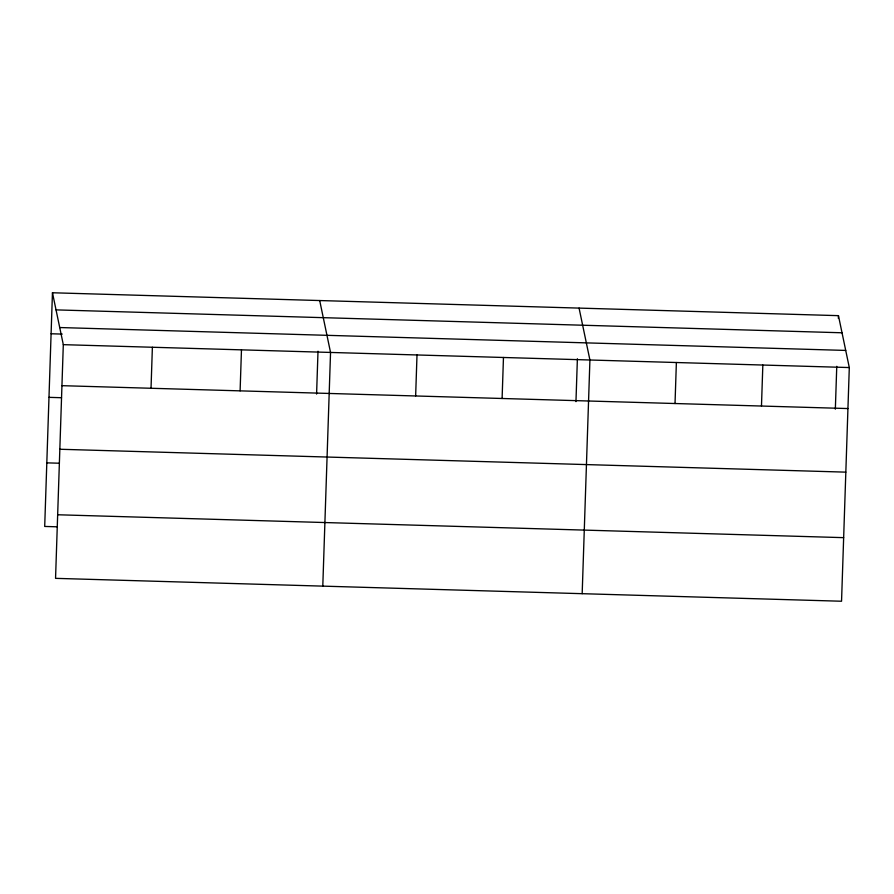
<?xml version="1.0" encoding="UTF-8"?>
<svg xmlns="http://www.w3.org/2000/svg" width="894" height="894" viewBox="0 0 894 894"><rect width="100%" height="100%" fill="white"/><g stroke="black" fill="none" stroke-linecap="round" stroke-linejoin="round"><path stroke-width="1.34" d="M52.455 292.763L63.306 344.659L55.551 578.351L841.545 601.237L849.3 367.557L838.449 315.649L52.455 292.763L44.7 526.443L57.227 526.812M151.03 388.264L152.382 347.263M240.106 390.857L241.469 349.856M316.588 394.075L318.007 351.219M322.79 586.14L330.545 352.448L319.694 300.54M415.643 395.975L417.006 354.963M502.104 398.489L503.467 357.477M575.959 401.629L577.39 358.773M582.173 593.683L589.917 360.003L579.066 308.095M675.026 403.529L676.378 362.517M761.476 406.044L762.839 365.031M835.342 409.184L836.762 366.328M838.349 318.387L838.449 315.649M56.031 309.883L842.025 332.78M59.73 327.539L845.713 350.426M51.092 333.764L62.222 334.088M63.306 344.659L849.3 367.557M61.943 385.672L847.937 408.558M48.98 397.349L61.507 397.718M59.842 449.257L845.836 472.144M46.812 462.857L59.339 463.226M57.663 514.765L843.657 537.652"/></g></svg>
